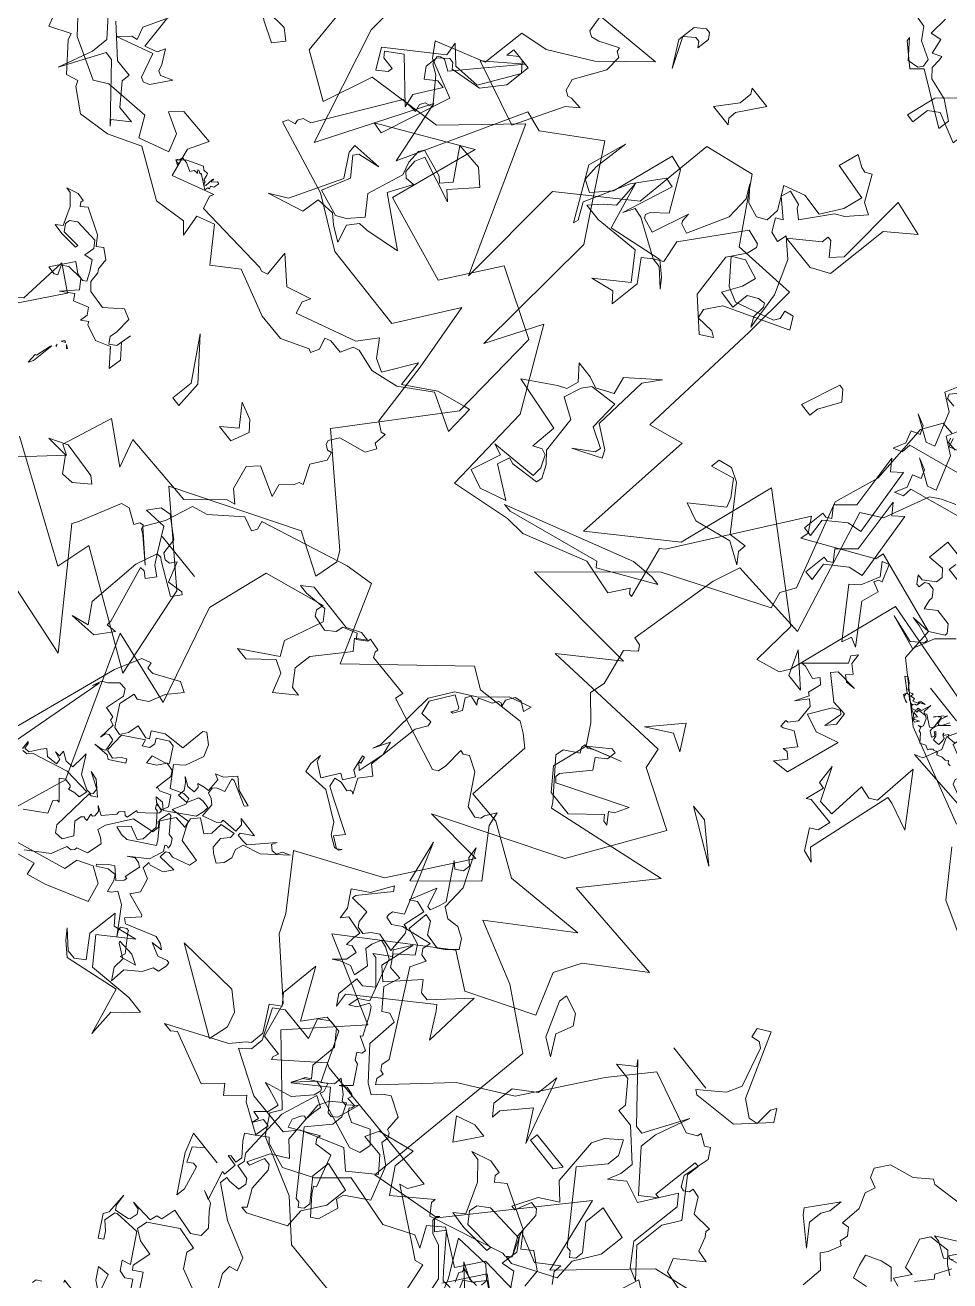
# Model space of a CAD drawing. Header units: metres. Extents: x -71 to 881, y -503 to 661.
# Drawn here: x 180.9 to 184.91, y -298.41 to -292.97 of the extents above; entities that cross this region are included whole.
import ezdxf

# ---------------------------------------------------------------- set-up
doc = ezdxf.new("R2010")
doc.units = ezdxf.units.M
doc.layers.add('ARBRE', color=100, linetype='Continuous', lineweight=13, true_color=0x00ff3f)

# ---------------------------------------------------------------- blocks, each defined once
blk = doc.blocks.new('WMF2', base_point=(0, 0.01))
at = {"color": 251, "lineweight": 0, "true_color": 0x636466}
for points in [[(81.23, -212.64), (86.45, -202.37), (92.4, -197.64), (98.49, -189.57), (98.99, -190.16), (98.92, -191.16), (99.46, -191.2), (99.98, -191.79), (99.88, -192.88), (107.36, -202.17), (106.64, -204.2), (107.63, -204.27), (108.14, -204.87), (108.06, -205.98), (111.91, -204.61), (112.96, -203.7), (114.06, -203.79), (114.16, -204.2), (114.12, -204.74), (112.93, -205.76), (117.77, -214.23), (115.81, -208.91), (110.13, -215.92), (115.04, -221.02), (115.66, -222.79), (116.35, -221.31), (116.39, -220.76), (116.99, -220.25), (118.51, -220.38), (121.42, -223.82), (123.45, -224.55), (124.06, -224.04), (124.6, -224.1), (124.28, -221.43), (124.37, -220.32), (124.97, -219.82), (134.84, -221.76), (134.73, -222.86), (140.59, -222.8), (140.98, -223.38), (140.96, -223.82), (142.59, -223.95), (142.62, -223.52), (143.7, -222.51), (144.2, -223.11), (145.93, -222.16), (146.02, -221.17), (147.09, -220.14), (149.19, -220.32), (149.69, -220.93), (149.6, -221.91), (157.24, -218.9), (158.3, -210.64), (152.62, -198.66), (162.76, -199.86), (152.65, -183.05), (154.26, -173.69)], [(210.8, -168.41), (212.43, -167.44), (213.62, -166.42), (215.13, -160.27), (217.5, -158.38), (210.72, -142.97), (221.5, -142.28), (222.26, -138.6), (222.84, -126.51), (221.75, -126.41), (221.24, -125.83), (222.46, -124.38), (220.76, -119.93), (220.93, -117.85), (217.92, -115.52), (216.01, -113.25), (211.75, -115.52), (215.09, -113.71), (215.69, -113.21), (216.23, -113.25), (216.29, -112.71), (215.78, -112.1), (217.44, -110.7), (217.53, -109.6), (213.13, -105.6), (212.64, -105.02), (197.13, -110.25), (202.88, -101.16), (188.84, -101.73), (195.03, -95.86), (196.4, -92.3), (193.55, -87.25), (201.48, -82.18), (206.17, -84.52), (217.5, -73.62), (205.76, -70.03), (212.07, -61.12), (204.08, -54.99), (204.77, -53.52), (202.84, -51.25), (195.1, -48.95), (190.12, -45.33), (178.29, -45.44)], [(174.7, -43.59), (173.01, -29.2), (166.39, -14.78), (160.89, -29.58), (158.19, -21.39), (152.68, -38.14), (149.95, -37.75), (143.85, -43.43), (139.57, -38.33), (135.29, -33.25), (133.39, -15.7), (130.63, -23.1), (123.64, -13.73), (121.99, -1.9), (114.39, -4.34), (111.72, -4.67), (103.98, -8.76), (99.27, -8.35), (97.95, -10.89), (97.46, -10.41), (97.02, -10.37), (99.54, -16.88), (99.06, -17.38), (95.41, -24.9), (90.83, -34.32), (89.42, -32.65), (89.51, -31.56), (81.64, -37.29), (81.55, -38.39), (70.38, -36.78), (69.61, -32.48), (62.22, -27.79), (49.27, -24.43)], [(40.14, -89.34), (24.4, -82.93), (24.01, -87.6), (8.81, -80.93), (12.69, -92.64), (23.58, -100.08), (8.83, -109.56), (3.27, -107.44), (3.01, -110.61), (3.9, -111.79), (16.57, -120.44), (8.22, -134.47), (9.81, -146.85), (18.98, -150.2), (22.71, -142.59), (34.39, -144.58), (32.65, -156.43), (43.16, -148.65), (41.63, -148.52), (39.67, -158.01), (44.92, -159.4), (46.44, -161.06), (40.43, -164.26), (40.42, -170.12), (36.91, -171.27), (31.95, -175.08), (27.13, -180.99), (44.83, -177.37)], [(54.12, -203.26), (57.28, -203.53), (58.15, -205.15), (55.25, -208.11), (56.89, -208.24), (57.74, -209.97), (58.25, -210.45), (58.2, -211), (60.88, -210.67), (62.28, -212.43), (63.37, -212.54), (63.42, -211.98), (64, -211.48), (64.56, -211.53), (65.45, -212.71), (65.14, -216.33), (66.13, -217.51), (66.73, -217.02), (68.24, -217.69), (68.28, -217.15), (69.45, -216.26), (77.76, -218.17), (81.23, -212.64), (81.23, -212.64)], [(122.03, -4.59), (121.2, -8.62), (122.72, -8.94), (116.58, -10.22), (116.74, -11.56), (117.68, -13), (118.53, -13.17), (119.53, -12.5), (119.62, -15.95), (127.05, -16.59), (123.52, -19.64), (122.5, -20.31), (122.25, -21.93), (124.05, -23.52), (121.84, -23.52), (120.32, -23.2), (118.31, -24.55), (119.17, -26.74), (115.88, -30.39), (117.14, -28.09), (116.53, -20.76), (113.49, -19.25), (112.89, -18.34), (116.25, -16.14), (114.07, -18.14), (114, -18.92), (116.7, -19.9), (117.23, -23.8), (120.73, -22.94), (121.42, -21.76), (121.9, -19.39), (119.14, -18.3), (118.02, -13.51), (116.67, -12.35), (115.65, -10.82), (115.72, -10.05), (119.34, -9.11), (120.19, -9.29), (120.53, -7.61), (116.29, -5.59), (119.5, -4.04), (122.03, -4.59), (122.03, -4.59)], [(100.3, -13.3), (97.37, -13.9), (96.16, -13.9), (102.61, -9.16), (103.21, -9.75), (114.9, -5.14), (116, -5.14), (100.3, -13.3), (100.3, -13.3)], [(162.25, -221.47), (162.55, -220.76), (164.41, -221.19), (167.6, -217.66), (169.53, -216.89), (170.28, -213.15), (171.44, -210.43), (167.5, -207.63), (170.63, -209.8), (171.33, -210.11), (171.53, -210.62), (172.06, -210.42), (172.36, -209.7), (174.37, -210.56), (175.39, -210.16), (176.98, -204.42), (177.29, -203.7), (165.65, -192.21), (176.34, -193.26)], [(218.11, -173.58), (219.76, -173.52), (220.92, -170.8), (219.49, -162.84), (220.49, -156.77), (215.08, -146.26), (215.94, -144.26), (215.12, -142.21), (227.2, -134.24), (237.13, -121.84), (221.43, -123.58), (227.53, -117.47), (210.08, -120.09), (209.21, -117.47), (201.41, -114.58), (204.04, -108.47), (206.64, -102.36), (221.47, -92.77), (213.62, -93.64), (218.84, -83.17), (228.67, -76.4), (223.08, -70.7), (221.59, -68.47), (214.46, -63.39), (212.7, -59.01), (209.83, -58.98), (210.04, -58.28), (209.88, -57.88), (205.22, -63.07), (204.55, -62.86), (196.2, -62.98), (185.71, -63.11), (186.56, -61.11), (187.58, -60.7), (178.92, -56.25), (177.9, -56.66), (174.32, -45.95)], [(178.67, -34.61), (175.87, -21.54), (169.72, -18.91), (168.26, -25.61), (158.55, -28.14), (151.66, -37.02), (141.23, -19.49), (142.97, -34.33), (135.13, -42.17), (135.3, -53.01), (129.01, -55.27), (122.91, -48.29), (114.53, -49.68), (113.77, -42.55), (112.45, -25.61), (108.09, -27.35), (107.21, -10.78), (98.49, -19.49), (96.74, -32.59), (81.64, -23.67), (81.04, -17.76), (78.09, -18.94), (77.45, -20.28), (75.41, -35.48), (59.11, -34.32)], [(38.33, -87.51), (34.61, -92.45), (35.99, -92.94), (34.69, -99.75), (29.28, -96.73), (30.97, -100.19), (21.09, -100.49), (17.67, -104.7), (16.66, -105.12), (18.28, -106.23), (19.48, -109.18), (18.41, -110.67), (14.49, -109.41), (15.1, -110.95), (13.93, -112.47), (13.73, -113.15), (13.23, -113.37), (14.72, -115.61), (13.76, -117.64), (14.16, -118.66), (14.68, -118.45), (15.39, -118.76), (15.6, -119.27), (14.94, -120.61), (11.56, -121.96), (10.97, -123.39), (11.67, -123.68), (11.74, -125.32), (12.27, -125.11), (13.58, -125.77), (15.6, -134.05), (18.21, -142.77), (22.11, -134.68), (33.61, -134.71), (40.51, -137.9), (50.45, -139.73), (50.16, -140.44), (49.24, -140.81), (49.44, -141.32), (49.15, -142.04), (48.13, -142.44), (43.19, -153.31), (41.06, -153.59), (41.43, -154.51), (41.13, -155.22), (40.11, -155.63), (43.05, -158.46), (44.35, -159.02), (44.76, -160.04), (44.45, -160.3), (43.92, -160.51), (42.49, -159.91), (37.1, -168.03), (40.97, -163.9), (32.15, -161.95), (29.82, -168.64), (28.52, -170), (30.14, -169.93), (30.65, -169.72), (31.37, -170.03), (31.94, -171.46), (30.17, -175.61), (30.45, -177.74), (31.15, -178.04), (31.35, -178.56), (33.6, -177.07), (34.61, -176.66), (35.32, -176.96), (38.04, -186.65)], [(50.64, -205.39), (58.51, -202.62), (66.66, -192.17), (70.16, -201.76), (80.62, -185.19), (89.7, -182.43), (90.01, -206.45), (97.85, -210.62), (106.23, -212.96), (97.57, -221.28), (108.11, -219.06), (114.95, -222), (119.42, -221.88), (119.84, -230.55), (121.43, -231.58), (122.86, -232.19), (129.04, -230.77), (131.8, -232.03), (142.53, -219.05), (147.98, -228.38), (151.61, -227.39), (162.65, -222.48), (162.25, -221.47), (162.25, -221.47)], [(95.41, -24.9), (93.1, -25.5), (93.1, -24.4), (91.88, -23.19), (94.81, -24.4), (99.43, -22.59), (101.87, -23.19), (98.33, -26.72), (98.94, -27.82), (100.65, -29.64), (103.57, -28.43), (103.57, -29.64), (101.87, -30.26), (100.05, -29.64), (95.41, -24.9), (95.41, -24.9)], [(57.77, -28.84), (58.63, -30.3), (56.93, -35.37), (57.37, -30.33), (54.22, -29.5), (53.25, -31.47), (53.04, -32.3), (51.55, -33.16), (53.17, -30.11), (53.78, -27.79), (53.47, -27.25), (51.12, -26.63), (45.81, -30.31), (45.66, -26.44), (59.37, -25.77), (58.42, -26.33), (57.77, -28.84), (57.77, -28.84)], [(169.87, -28.84), (169.25, -28.23), (167.56, -28.23), (167.56, -27.6), (168.66, -26.5), (170.48, -28.84), (164.64, -34.67), (165.12, -36.39), (162.8, -34.67), (159.28, -35.28), (156.97, -40.52), (158.19, -41.62), (158.8, -41.62), (159.88, -40.52), (159.88, -41.62), (156.97, -41.62), (156.97, -38.21), (158.8, -35.28), (162.8, -34.07), (163.41, -34.67), (164.03, -34.67), (165.12, -33.45), (165.12, -31.75), (164.03, -30.53), (162.8, -31.75), (161.71, -31.75), (163.41, -28.23), (162.8, -26.5), (168.04, -30.53), (169.87, -28.84), (169.87, -28.84)], [(55.5, -28.39), (55.87, -28.34), (56.16, -28.62), (56.42, -28.33), (56.99, -28.28), (57.65, -27.88), (57.72, -28.12), (58.03, -28.17), (58.25, -27.98), (58.41, -28.05), (58.73, -27.66), (58.86, -27.41), (59.43, -27.6), (60.1, -27.17), (61.07, -28.04), (61.37, -28.09), (61.58, -28.52), (61.97, -28.4), (61.62, -28.65), (61.49, -28.9), (62.03, -29.74), (62.37, -29.92), (63.43, -29.61), (63.34, -29.34), (63.61, -29.26), (63.52, -29), (62.86, -28.99), (63.01, -28.72), (62.94, -28.47), (62.26, -28.88), (62.57, -28.28), (62.89, -28.34), (63.48, -28.85), (64.34, -29.1), (64.6, -29.45), (65.11, -29.53), (65.65, -29.92), (65.93, -29.83), (66.02, -29.66), (65.89, -29.26), (65.11, -29.09), (65.26, -29.04), (66.15, -29.41), (66.02, -29.89), (67.84, -30.97), (67.51, -31.22), (66.81, -30.85), (66.26, -30.24), (65.89, -30.14), (65.56, -30.31), (65.43, -30.34), (65.4, -29.99), (64.88, -30.15), (64.76, -29.76), (64.15, -30.11), (64.22, -30.34), (64, -30.58), (63.48, -30.72), (64.02, -30.36), (64.06, -29.83), (64.32, -29.76), (64.47, -29.5), (64.37, -29.25), (64.12, -29.12), (63.68, -29.31), (63.59, -29.47), (63.68, -29.74), (63.15, -29.91), (62.91, -31.2), (62.89, -30.2), (62.83, -30.07), (62.59, -29.93), (62.37, -30.14), (60.91, -29.37), (60.7, -29.58), (60.56, -29.85), (60.92, -31.25), (60.95, -31.35), (61.49, -30.77), (61.62, -30.52), (60.95, -31.58), (60.73, -31.77), (60.58, -32.05), (60.79, -31.06), (60.63, -30.55), (60.45, -30.45), (60.1, -30.71), (59.75, -31.73)], [(59.42, -31.56), (60.41, -30.31), (60.57, -29.63), (60.56, -29.41), (60.48, -29.15), (59.78, -28.78), (59.61, -29.12), (59.81, -29.35), (60.09, -29.48), (59.99, -29.66), (59.52, -29.31), (59.36, -28.78), (58.88, -28.85), (58.48, -28.96), (58.53, -29.53), (58.63, -29.93), (59.11, -30.07), (59.2, -30.34), (58.98, -30.11), (58.66, -30.69), (58.5, -30.4), (57.42, -30.59)], [(85.82, -32.33), (85.2, -32.33), (84.59, -32.83), (85.82, -34.04), (83.99, -36.36), (85.82, -43.43), (84.59, -42.2), (83.5, -43.43), (81.06, -34.64), (82.88, -34.04), (85.2, -31.73), (84.59, -29.42), (85.82, -29.42), (85.82, -32.33), (85.82, -32.33)], [(127.86, -39.54), (126.03, -38.33), (124.94, -37.24), (127.24, -38.94), (128.46, -38.94), (129.55, -37.85), (127.24, -35.41), (127.24, -31.39), (128.46, -32.48), (131.38, -31.39), (127.86, -34.91), (130.76, -37.85), (136.62, -36.62), (138.93, -36.62), (137.71, -38.33), (136.62, -39.54), (137.23, -43.08), (134.79, -37.24), (127.86, -39.54), (127.86, -39.54)], [(90.23, -35.66), (89.63, -35.66), (89.02, -36.14), (90.23, -37.37), (88.4, -39.67), (90.23, -46.74), (89.02, -45.52), (87.92, -46.74), (85.48, -37.97), (87.31, -37.37), (89.63, -35.05), (89.02, -32.72), (90.23, -32.72), (90.23, -35.66), (90.23, -35.66)], [(70.82, -34.21), (69.59, -35.56), (69.59, -35.99), (71.7, -36.34), (72.94, -36.34), (70.38, -36.78), (68.72, -38.1), (68.72, -38.45), (69.59, -39.32), (71.7, -39.32), (72.94, -38.1), (73.38, -39.32), (73.38, -39.76), (74.16, -40.55), (75.04, -40.55), (75.48, -40.2), (75.48, -39.32), (75.92, -39.32), (76.72, -40.2), (75.92, -40.2), (74.6, -41.44), (74.6, -42.32), (75.48, -43.11), (77.6, -42.67), (77.6, -45.66), (73.81, -45.66)], [(67.48, -38.89), (69.16, -36.78), (69.94, -33.86), (74.6, -34.65), (70.82, -34.21), (70.82, -34.21)], [(120.42, -66.45), (119.65, -67.04), (117.45, -64.06), (115.93, -63.49), (117.61, -61.04), (118.69, -60.22), (120.94, -56.22), (122.15, -57.02), (122.44, -57.42), (124.35, -57.69), (124.6, -56.41), (122.13, -54.73), (122.91, -54.15), (121.8, -52.67), (120.44, -52.47), (120.32, -53.77), (117.85, -52.09), (115.45, -48.04), (114.13, -43.19), (114.93, -44.29), (115.11, -45.98), (115.4, -46.38), (116.35, -46.16), (117.52, -45.28), (117.5, -42.97), (119.86, -43.05), (118.8, -45.54), (118.53, -47.44), (121.17, -47.9), (122.64, -46.8), (121.69, -48.6), (121.49, -49.97), (121.78, -50.35), (123.77, -50.57), (128.28, -42.59), (127.38, -39.75), (128.46, -38.94), (133.52, -40.99), (134.82, -41.11), (135.39, -39.6), (134.06, -46.44), (135.36, -46.55), (137.61, -42.55), (139.52, -36.52), (138.12, -34.62), (138.22, -33.95), (142.72, -39.97), (141.89, -45.21), (141.95, -40.55), (141.61, -38.48), (139.96, -37.89), (138.27, -40.36), (137.04, -48.82), (135.07, -48.6), (131.68, -44.07), (133.27, -42.27), (133.42, -41.67), (133.14, -41.28), (131.16, -40.93), (130.09, -45.87), (129.9, -44.79), (129.67, -44.48), (128.38, -44.23), (126.63, -49.66), (127.08, -52.73), (128.25, -54.29), (126.47, -52.71), (124.5, -52.36), (123.39, -53.17), (123.49, -54.92), (125.42, -57.49), (122.86, -58.8), (119.88, -58.72), (118.5, -61.58), (118.12, -64.16), (123.08, -64.47), (122.69, -67.2), (121.11, -66.56), (120.42, -66.45), (120.42, -66.45)], [(122.64, -46.8), (119.8, -44.2), (117.78, -43.62), (113.05, -45.94), (112.69, -46.71), (113.05, -47.75), (111.9, -48.16), (110.76, -46.76), (118.41, -42.1), (119.56, -39.88), (119.15, -38.74), (116.82, -39.05), (116.04, -38.68), (117.45, -37.54), (121.56, -40.46), (122.95, -46.17), (122.64, -46.8), (122.64, -46.8)], [(99.65, -46.23), (100.87, -43.31), (100.87, -42.08), (102.57, -42.08), (101.47, -47.33), (100.87, -47.33), (99.65, -46.23), (99.65, -46.23)], [(78.94, -48.87), (85.72, -46.19), (85.64, -44.92), (86.71, -44.35), (86.21, -45.98), (87.01, -47.47), (85.95, -48.04), (86.55, -49.02), (88.1, -49.47), (84.71, -48.03), (83.64, -48.6), (85.9, -52.66), (88.14, -53.77), (87.55, -55.72)], [(87.61, -54.06), (87.34, -53.53), (86.07, -53.59)], [(87.37, -54.28), (86.87, -53.24), (85.82, -53.82)], [(83.35, -52.19), (90.12, -49.5), (90.07, -48.23), (91.12, -47.66), (90.64, -49.3), (91.42, -50.77), (90.37, -51.37), (90.96, -52.33), (92.52, -52.8), (89.13, -51.34), (88.07, -51.91), (90.31, -55.97), (92.58, -57.08), (91.99, -59.05)], [(90.39, -59.91), (92.05, -57.37), (91.75, -56.85), (90.49, -56.9)], [(220.57, -50.22), (221.79, -50.2), (214.78, -54.92), (213.59, -56.76), (213.1, -57.26), (213.13, -59.1), (215.47, -61.97), (214.27, -63.08), (215.5, -64.29), (215.56, -69.52), (211.34, -63.72), (209.67, -66.67), (207.37, -66.7), (203.77, -60.91), (202.56, -62.13), (202.58, -63.23), (200.85, -62.15), (200.24, -61.55), (199.64, -61.56), (198.56, -62.79), (199.01, -59.87), (199.61, -59.26), (200.21, -59.24), (202.55, -61.52), (206.05, -57.94), (205.47, -59.78), (204.85, -60.28), (206.1, -61.48), (206.14, -65.01), (207.85, -66.7), (209.07, -66.69), (210.27, -65.56), (209.03, -63.15), (213.66, -63.1), (214.86, -61.99), (212.51, -58.47), (212.49, -56.77), (213.57, -55.55), (207.7, -53.3), (201.85, -53.37), (200.78, -55.09), (195.57, -58.07), (193.11, -56.39), (190.24, -59.36), (192.08, -61.04), (195, -61.01), (194.41, -62.83), (189.81, -64.59), (189.77, -61.68), (187.3, -58.79), (183.33, -62.96), (183.33, -62.37), (182.1, -61.15), (172.77, -65.4), (172.29, -65.4), (171.68, -66.02), (173.43, -68.94), (169.39, -67.77), (166.98, -70.11), (166.96, -69.01), (165.85, -67.81)], [(160.08, -73.71), (159.5, -76.65), (157.18, -75.46)], [(166.9, -63.65), (173.36, -63.08), (175.14, -59.53), (179.8, -61.8), (181.48, -60.07), (179.75, -57.65), (181.46, -58.23), (184.95, -55.88), (192.02, -56.41), (194.9, -52.85), (198.42, -50.48), (201.82, -51.06), (202.43, -51.55), (203.66, -50.42), (207.69, -52.09), (208.3, -52.68), (210.1, -50.35), (211.21, -51.44), (213, -49.09), (219.97, -50.84), (220.57, -50.22), (220.57, -50.22)], [(113.17, -63.62), (113.17, -55.18), (115.36, -53.65), (120.07, -53.65), (116.91, -56.82), (116.91, -57.81), (116.37, -57.81), (114.82, -56.28), (113.72, -57.81), (114.82, -67.35), (110.12, -66.81), (113.17, -63.62), (113.17, -63.62)], [(174.29, -53.87), (175.3, -57.08), (178.61, -59.71), (180.18, -60.09), (181.49, -61.11), (181.56, -61.74), (181.3, -62.07), (181.53, -61.43), (180.22, -60.39), (179.42, -61.68), (175.68, -58.22), (174.72, -57.4), (173.53, -57.53)], [(173.65, -58.47), (174.34, -59.58), (174.13, -59.93), (174.18, -60.23), (174.45, -60.45), (172.34, -60.13), (171.33, -61.75), (169.98, -60.98)], [(147.98, -61.05), (146.87, -62.15), (146.26, -62.15), (145.66, -61.53), (145.66, -59.83), (146.26, -60.44), (146.87, -60.44), (147.98, -59.23), (145.66, -55.68), (147.98, -58.61), (147.98, -61.05), (147.98, -61.05)], [(136.37, -58.45), (136.37, -57.37), (135.76, -56.76), (138.68, -56.76), (136.98, -59.69), (136.98, -61.39), (137.47, -62), (134.54, -62), (136.37, -58.45), (136.37, -58.45)], [(171.68, -66.02), (173.31, -68.24), (173.88, -71.59), (174.47, -72.18), (175.5, -72.18), (176.09, -69.97), (176.66, -69.97), (175.5, -73.22), (173.31, -74.97), (175.5, -76.59), (176.66, -82.74), (176.09, -84.36), (174.47, -86.09), (173.31, -84.36), (173.31, -82.74), (175.5, -79.36), (168.32, -72.18), (167.74, -72.18), (167.15, -71.59), (166.58, -72.18), (166.58, -73.22), (169.36, -76), (169.36, -78.78), (164.96, -78.33), (164.96, -74.97), (166.58, -71.59), (166.11, -68.82), (171.09, -65.45), (172.15, -65.45), (171.68, -66.02), (171.68, -66.02)], [(187.57, -69.19), (189.89, -71.62), (187.57, -72.72), (185.74, -72.72), (187.57, -69.19), (187.57, -69.19)], [(211.1, -72.56), (210.01, -72.56), (208.8, -73.77), (211.73, -76.09), (212.35, -76.09), (210.51, -77.8), (211.1, -78.4), (210.01, -80.71), (210.51, -76.09), (208.8, -74.88), (205.88, -79.01), (204.66, -77.8), (203.56, -77.8), (200.04, -82.55), (199.42, -74.88), (201.73, -77.8), (202.34, -78.4), (210.51, -70.25), (210.01, -68.43), (211.1, -69.64), (211.1, -72.56), (211.1, -72.56)], [(122.21, -79.14), (120.38, -81.45), (117.46, -79.74), (116.86, -80.36), (116.37, -79.14), (116.37, -77.44), (120.38, -78.53), (121.59, -77.44), (121.59, -75.13), (122.69, -75.13), (122.21, -79.14), (122.21, -79.14)], [(184.65, -79.77), (186.95, -76.25), (186.95, -75.04), (188.18, -76.25), (188.18, -79.17), (185.74, -81.48), (185.74, -84.42), (181.72, -76.25), (184.65, -79.77), (184.65, -79.77)], [(110.5, -210.3), (109.11, -209.66), (107.56, -210.01), (106.1, -209.43), (105.21, -208.37), (106.3, -206.96), (107.08, -206.3), (109.11, -206.4), (110.23, -207.75), (111.21, -207.86), (111.17, -205.1), (108.98, -204.68), (108.09, -203.61), (109.95, -201.54), (108.82, -200.21), (107.05, -200.28), (107.47, -198.09), (105.17, -195.92), (104.39, -196.59), (103.18, -196.28), (102.97, -192.24), (99.24, -188.97), (97.85, -188.34), (97.03, -189.52), (96.18, -190.24), (93.53, -189.23), (93.18, -187.24), (92.71, -187.16), (92.29, -186.66), (92.32, -185.67), (89.73, -184.22), (87.53, -180.05), (90.18, -177.78), (90.31, -176.8), (89.34, -176.22), (89.8, -173.49), (90.58, -172.83), (92.72, -174.77), (93.38, -175.55), (93.1, -175.8), (95.08, -179.67), (97.34, -179.08), (97.82, -179.64), (97.78, -180.15), (101.14, -177.68), (101.63, -178.7), (101.22, -179.9), (100.95, -180.15), (100.54, -180.1), (100.64, -181.36), (100.55, -182.4), (102.01, -182.98), (102.92, -178.07), (101.94, -171.52), (101.24, -170.69), (101.31, -169.75), (99.34, -169.6), (98.87, -169.05), (98.94, -168.01), (100.49, -167.68), (101, -167.72), (101.03, -166.73), (96.75, -164.41), (91.89, -162.99), (91.03, -161.43), (92.05, -161.03), (91.94, -159.79), (89, -155.76)], [(92.49, -155.57), (95.44, -156.33), (96.81, -157.94), (96.68, -158.92), (99.66, -159.16), (102.89, -156.4), (103, -154.96), (101.56, -154.29), (99.54, -154.17), (99.73, -151.7), (99.31, -151.21), (98.26, -152.1), (96.65, -150.2)], [(141.69, -114.16), (145.74, -113.14), (146.33, -113.43), (148.12, -111.55), (151.13, -110.32), (152.08, -108.49), (151.44, -107.36), (150.04, -107.03), (150.34, -105.65), (149.29, -103.85), (149.18, -101.08), (148.29, -101.35), (147.47, -100.54), (147.61, -99.46), (147.03, -99.16), (147.51, -97.44), (147.99, -96.52), (146.26, -95.22), (146.17, -92.39)], [(131.7, -83.77), (130.11, -83.69), (128.85, -82.3), (126.54, -81.5), (126.24, -80.52), (126.57, -79.87), (128, -79.47), (130.14, -81.38), (129.97, -80.9), (127.04, -78.97), (125.91, -80.36), (118.92, -77.16), (118.88, -78.69), (121.4, -80.01), (124.34, -80.36), (125.43, -81.26), (125.58, -82.58), (125.74, -83.07), (126.83, -82.4), (127.49, -84.3), (128.86, -83.86), (129.13, -86.37)], [(141.07, -98.46), (142.94, -97.86), (143.7, -99.41), (144.2, -100.81), (142.43, -101.88), (141.01, -102.38), (139.61, -101.25)], [(138.63, -101.56), (139.77, -101.73), (138.66, -103.88), (139.89, -103.76), (141.57, -107.36), (140.9, -108.66), (138.27, -109.27), (136.88, -108.14), (135.58, -107.47)], [(133.89, -110.13), (137.3, -108.77), (137.63, -108.93), (136.36, -111.4)], [(105.92, -140.47), (105.88, -141), (105.33, -141.47)], [(103.41, -143.5), (103.65, -143.77), (100.39, -143.77)], [(99.47, -145.98), (101.18, -146.84), (102.3, -148.17), (100.78, -148.52), (99.7, -146.26)], [(96.81, -148.71), (98.38, -150.55), (99.16, -149.88), (100.2, -149.96), (101.09, -151.02), (100.03, -151.47), (102.77, -154.68), (106.07, -154.17), (106.29, -153.98), (106.42, -152.45), (105.24, -151.63), (104.58, -150.84), (105.14, -150.36), (107.17, -152.77), (106.84, -153.51), (107.36, -156.24), (106.96, -154.77), (106.52, -154.26), (104.73, -154.84), (104.51, -155.03), (104.42, -156.07), (104.84, -156.57), (105.88, -156.64), (102.86, -156.92), (102.73, -157.89), (102.04, -158.1), (101.88, -160.07), (98.36, -159.78), (97.31, -160.68), (97.47, -161.98), (99.06, -163.31), (99.78, -164.14), (101.47, -164.52), (100.3, -164.17), (101.94, -167.79), (101.51, -167.75), (101.59, -169.52), (103.08, -169.59), (102.8, -169.82), (101.82, -169.79), (101.75, -170.73), (103.34, -172.15), (104, -172.92), (102.95, -173.82), (102.84, -175.84), (103.82, -175.87), (104.45, -174.47), (104.32, -175.45), (105.36, -175.53), (104.26, -176.94), (104.08, -178.42), (106.33, -178.82), (107.3, -178.94), (103.92, -180.38), (102.29, -182.75), (102.16, -183.73), (102.39, -184), (103.43, -184.08), (105.34, -181.48), (104.76, -182.94), (102.36, -184.98), (101.88, -183.96), (101.97, -183.49), (94.36, -182.12), (93.06, -182.73), (92.94, -184.28), (94.55, -185.59), (96.67, -184.27), (97.88, -184.67), (98.3, -185.17), (98.08, -185.36), (98.04, -185.87), (99.3, -185.77), (99.21, -186.22), (99.44, -186.5), (100.48, -186.59), (101.25, -185.92), (100.16, -187.33), (101.95, -189.45), (102.48, -189.49), (103.14, -190.28), (102.64, -190.71), (102.6, -191.22), (104.51, -191.89), (104.23, -192.12), (105.81, -194.43), (106.51, -195.26), (106.98, -195.35), (107.6, -193.84), (108.41, -193.19), (108.29, -194.62), (107.17, -195.57), (109.76, -200.75), (111.21, -201.34), (112.19, -201.47), (112.55, -200.2), (112.63, -199.28), (110.76, -198.09), (110.9, -196.12), (112.13, -196.43), (113.42, -195.8), (114.19, -195.14), (113.09, -196.56), (112.98, -198.01), (113.96, -198.14), (114.51, -197.67), (114.61, -198.91), (114.58, -199.9), (117.07, -200.09), (117.61, -199.16), (118.02, -200.63), (119.62, -202.52), (117.74, -204.14), (116.53, -207), (116.04, -206.45), (118.58, -202.45), (118.63, -201.93), (116.12, -202.24), (115.77, -200.72), (115.3, -200.17), (114.31, -200.14), (113.77, -201.07), (112.93, -201.79), (110.47, -201.58), (110.98, -204.31), (111.44, -204.87), (111.97, -204.91), (111.68, -207.85), (113.17, -208.02), (114, -207.32), (112.98, -210.96), (111.87, -208.65), (111.36, -208.61), (111.05, -209.82), (110.92, -210.8), (114.34, -214.81), (113.44, -214.21), (112.61, -214.93), (112.58, -215.91), (113.47, -216.49), (113.87, -217.98), (110.96, -213.56), (110.5, -210.3), (110.5, -210.3)], [(18.5, -90.74), (17.84, -93.61), (20.02, -96.45), (22.98, -96.02), (22.05, -97.63), (20.72, -98), (17.93, -96.37), (17.41, -94.37), (16.65, -93.94), (15.97, -94.11), (15.49, -94.96), (14.21, -92.52), (12.21, -93.06), (11.86, -92.86), (12.6, -91.6), (16.89, -93.51), (17.23, -93.72), (17.84, -93.61), (16.91, -92.52), (15.64, -91.79), (16.37, -90.52), (17.22, -91.02), (17.83, -90.91), (14.87, -83.79), (14.78, -83.17), (13.49, -83.45), (14.87, -81.07), (17.86, -80.56), (18.47, -80.47), (16.28, -81.33), (18.28, -83.52), (18.5, -90.74), (18.5, -90.74)], [(193.06, -90.68), (193.06, -91.77), (190.63, -91.29), (189.54, -90.08), (190.15, -87.76), (188.32, -85.45), (190.63, -86.53), (193.06, -90.68), (193.06, -90.68)], [(30.71, -93.26), (29.79, -92.67), (31.51, -90.88), (33.12, -90.61), (34.74, -92.37), (37.69, -92.07), (35.5, -93.43), (30.71, -93.26), (30.71, -93.26)], [(58.61, -95.97), (60.32, -95.97), (63.86, -99.98), (59.71, -97.06), (57.39, -99.38), (58.61, -101.21), (59.21, -101.81), (59.21, -103.52), (57.39, -100.59), (55.69, -98.89), (55.08, -98.89), (53.39, -100.59), (53.87, -107.05), (50.45, -105.22), (56.79, -93.05), (56.79, -94.14), (58.61, -95.97), (58.61, -95.97)], [(137.8, -103.54), (136.47, -105.66), (136.93, -106.1), (136.12, -108.22)], [(136.93, -109.09), (137.8, -108.22), (139.92, -109.09), (140.71, -109.09), (134.81, -113.75)], [(12.72, -95.5), (19.16, -95.5), (12.72, -95.5), (12.72, -95.5)], [(46.51, -96.62), (46.65, -96.16), (46.74, -95.97), (46.95, -97.29), (46.8, -97.34), (46.58, -99.41), (46.49, -99.57), (46.51, -96.62), (46.51, -96.62)], [(151.83, -99.7), (151.83, -97.88), (149.53, -95.56), (153.05, -97.88), (153.66, -98.49), (151.35, -102.62), (151.35, -100.8), (151.83, -99.7), (151.83, -99.7)], [(173.74, -97.12), (171.08, -99.94), (170.47, -101.94), (172.73, -106.71), (173.49, -107.11), (174.53, -106.76), (174.92, -107.91), (173.5, -109.02), (168.96, -101.3), (166.77, -100.11), (165.62, -100.49), (165.9, -102.84), (165.52, -103.6), (164.39, -102.19), (167.39, -98.11), (173.12, -96.81), (173.74, -97.12), (173.74, -97.12)], [(173.09, -98.24), (179.55, -98.24), (173.09, -98.24), (173.09, -98.24)], [(45.08, -100.81), (45.46, -101.12), (45.03, -100.9), (45.08, -100.81), (45.08, -100.81)], [(46.06, -100), (46.17, -99.95), (46.26, -100.23), (46.22, -100.08), (46.06, -100), (46.06, -100)], [(45.94, -101.27), (45.76, -101.16), (46.23, -100.87), (46.06, -101.21), (45.94, -101.27), (45.94, -101.27)], [(41.84, -105.25), (43.62, -104.29), (45.73, -104.74), (46.01, -105.12), (46.77, -104.41), (46.73, -105.44), (47.43, -106.2), (49.22, -105.25), (49.85, -105.94), (51.28, -104.6), (49.82, -106.67), (50.87, -107.74), (52.95, -107.44), (53.69, -106.82), (53.01, -105.71), (53.39, -105.43), (54.48, -105.47), (52.9, -108.54), (51.53, -107.75), (50.51, -107.72), (50.13, -108.07), (50.82, -109.11), (51.79, -110.25), (52.85, -109.93), (52.79, -111.31), (53.49, -112.07), (56.63, -111.82), (57.39, -111.12), (57.42, -110.48), (56.72, -109.72), (54.29, -109.98), (54.31, -109.62), (56.73, -109.36), (58.12, -109.4), (57.43, -110.12), (58.73, -112.28), (60.09, -113.37), (60.82, -113.4), (59.39, -114.07), (58.29, -114.03), (58.31, -113.66), (57.96, -113.28), (57.27, -113.98), (53.82, -112.76), (52.77, -111.68), (52.09, -112.38), (50.71, -111.59), (50.41, -110.19), (50.06, -109.81), (49.75, -108.42), (48.76, -107.65), (46.27, -107.55), (44.45, -109.59), (43.06, -109.17), (42.78, -107.03), (42.83, -106.03), (42.2, -105.27), (41.44, -105.97), (41.35, -108.07), (41.41, -106.7), (39.72, -105.17), (39.79, -103.4), (41.84, -105.25), (41.84, -105.25)], [(41.84, -105.25), (41.63, -105.03), (41.84, -105.25), (41.84, -105.25)], [(216.62, -108.51), (216.01, -113.25), (213.7, -115.58), (213.1, -115.58), (213.1, -114.35), (214.19, -113.25), (213.1, -112.03), (215.41, -108.51), (215.41, -107.9), (214.8, -107.41), (206.64, -112.66), (207.25, -110.82), (207.86, -110.33), (206.64, -109.11), (207.25, -109.11), (207.86, -109.72), (210.77, -106.2), (214.19, -106.2), (216.62, -108.51), (216.62, -108.51)], [(31.94, -110.31), (36.07, -115.05), (31.32, -110.9), (30.71, -107.38), (31.94, -107.38), (31.94, -110.31), (31.94, -110.31)], [(23.77, -111.52), (26.08, -113.84), (23.77, -113.24), (22.56, -112.13), (23.16, -109.69), (25.47, -109.69), (23.77, -111.52), (23.77, -111.52)], [(194.63, -115.87), (201.7, -119.08), (199.51, -119.1), (194.63, -115.87), (194.63, -115.87)], [(70.12, -138.82), (68.65, -132.15), (67.1, -132.91), (66.75, -133.95), (65.48, -132.37), (65.1, -131.6), (64.53, -131.41), (63.1, -132.21), (64.5, -129.59), (65.26, -129.22), (65.84, -129.4), (67.29, -132.34), (71.77, -130.12), (70.62, -131.65), (69.87, -131.93), (70.65, -133.46), (69.51, -136.82)], [(79.66, -130.35), (74.87, -126.28), (69.33, -124.41), (67.74, -125.68), (61.86, -126.76), (60.09, -124.38), (56.38, -126.21), (57.56, -128.41), (60.34, -129.35), (59.17, -130.88), (54.25, -131.01), (55.18, -128.25), (53.81, -124.69), (48.67, -127.32), (48.87, -126.75), (48.11, -125.21), (37.91, -126.12), (37.44, -125.97), (36.67, -126.35), (37.35, -129.67), (33.92, -127.23), (30.88, -128.65), (31.23, -127.59), (30.59, -126.09), (23.17, -129.77), (21.67, -132.34), (19.86, -130.44), (18.12, -129.86), (16.15, -134.19), (15.36, -130.85), (11.87, -133.9), (8.32, -135.28), (7.59, -135.54), (7.07, -131.77), (12.02, -133.45), (15.55, -130.27), (19.06, -129.03), (22.02, -129.38), (22.79, -129), (23.33, -127.38), (25.15, -127.33), (25.92, -126.95), (25.23, -125.56), (25.63, -124.43), (26.08, -124.57), (29.34, -122.59), (32.94, -122.53), (39.22, -124.13), (42.07, -121.37), (45.72, -125.04), (47.88, -123.97), (47.05, -121.13), (48.46, -122.25), (52.55, -121.18), (59.04, -124.03), (62.95, -121.62), (67.02, -120.56), (70.08, -122.22), (70.5, -122.88), (71.99, -122.24), (75.25, -125.13), (75.62, -125.9), (78.11, -124.29), (78.79, -125.68)], [(208.1, -122), (210.46, -122.83), (213.34, -120.5), (210.43, -124.86), (208.1, -122), (208.1, -122)], [(73.33, -131.26), (69.33, -128.34), (67, -128.34), (67, -127.23), (64.57, -124.92), (62.26, -124.92), (64.09, -123.1), (63.48, -122.5), (69.93, -127.84), (71.03, -127.84), (73.33, -122), (72.24, -126.63), (72.24, -128.95), (76.88, -133.08)], [(54.16, -127.33), (52.25, -128.51), (51.85, -128.21), (51.22, -128.34), (51.11, -128.15), (50.9, -127.48), (50.6, -127.43), (50.52, -127.17), (50.44, -127.11), (50.17, -127.21), (50.23, -128.35), (50.16, -128.51), (50.16, -128.08), (50.07, -128.03), (49.62, -128.66), (49.33, -128.62), (49.38, -127.89), (49.74, -127.62), (49.57, -127.32), (49.82, -127.23), (49.84, -126.81), (51.76, -127.71), (51.74, -127.58), (52.22, -127.74), (52.33, -127.68), (51.98, -127.29), (52.17, -127.38), (52.57, -127.26), (52.83, -126.75), (53.96, -127.11), (54.74, -127.1), (54.8, -126.57), (54.93, -126.53), (54.96, -126.46), (54.93, -126.32), (54.74, -126.22), (54.51, -126.31), (54.41, -126.05), (55.06, -126.28), (54.16, -127.33), (54.16, -127.33)], [(190.5, -128.76), (189.64, -129.45), (189.46, -131.17), (193.19, -131.13), (193.65, -130.73), (193.32, -133.22), (194.17, -133.3), (194.78, -135.8), (192.24, -131.89), (190.15, -132.02), (190.49, -137.07), (188.78, -136.9), (187.93, -137.58), (188.18, -143.5), (182.86, -137.92), (186.5, -138.74), (187.36, -138.82), (188.57, -127.35), (187.03, -126.24), (188.66, -126.48), (190.5, -128.76), (190.5, -128.76)], [(167.53, -134.78), (172.77, -136.49), (177.52, -141.23)], [(198.96, -132.02), (199.76, -132.54), (200.36, -132.4), (199.38, -133.95), (201.26, -134.85), (202.39, -133.98), (202.72, -133.9), (202.93, -134.84), (202.59, -134.91), (201.88, -136.06), (202.37, -138.31), (203.19, -138.84), (204.17, -137.22), (203.51, -139.04), (203.93, -139.29), (203.69, -141.03), (204.43, -141.55), (204.96, -140.74), (206.69, -141.04), (207.29, -140.91), (203.63, -145.45), (204.17, -146.3), (203.66, -147.12), (203.34, -145.79), (202.2, -145.06), (202.72, -144.26), (201.92, -143.8), (200.66, -144.08), (203.6, -143.77), (204.12, -142.96), (200.96, -141), (198.96, -141.1), (198.59, -139.51), (199.36, -138.28), (199.2, -140.69), (199.61, -140.96), (200.47, -140.41), (201.83, -137.47), (199.42, -136.95), (196.65, -138.27), (197.74, -130.97), (199.93, -130.47), (198.96, -132.02), (198.96, -132.02)], [(28.56, -153.92), (30.94, -150.53), (29.67, -149.64), (35.82, -150.93), (36.23, -149.61), (35.92, -147.95), (35.22, -147.45), (34.02, -147.66), (35.31, -144.47), (28.78, -140.9), (33.22, -139.51), (34.42, -139.31), (35.29, -137.92), (34.3, -135.76), (36.32, -136.63), (37.59, -137.52), (39.98, -137.11), (40.07, -134.73), (44.54, -132.73), (42.46, -134.33), (40.08, -141.29), (42.26, -143.89), (42.45, -144.97), (38.49, -145.64), (41.28, -144.68), (41.66, -143.99), (39.59, -141.99), (40.67, -138.22), (37.1, -137.61), (35.99, -138.41), (34.61, -140.39), (36.71, -142.49), (35.82, -147.35), (36.59, -148.94), (36.91, -150.74), (36.53, -151.43), (32.84, -150.83), (32.14, -150.33), (31.15, -151.75), (34.23, -155.28), (30.66, -155.41), (28.56, -153.92), (28.56, -153.92)], [(208.87, -141.57), (204.74, -138.66), (207.06, -138.66), (208.87, -141.57), (208.87, -141.57)], [(59.05, -144.81), (61.87, -145.83), (63.32, -146.72), (62.67, -147.76), (62.48, -146.91), (59.55, -147.25), (58.09, -146.36), (59.05, -144.81), (59.05, -144.81)], [(208.96, -155.15), (209.4, -154.92), (209.63, -154.33), (208.3, -153.97), (208.67, -151.63), (204.64, -147.41), (205.96, -147.79), (206.24, -146.5), (211.37, -151.69), (210.33, -152.81), (209.63, -155.34), (210.96, -156.71), (210.11, -157.18), (208.96, -155.15), (208.96, -155.15)], [(70.34, -181.46), (74.19, -184.37), (72.12, -183.59), (70.89, -183.77)], [(70.51, -184.27), (70.59, -185.1), (72.3, -186.38), (76.95, -185.71), (73.74, -181.48), (71.97, -178.23)], [(189.52, -151.57), (194.75, -151.57), (189.52, -151.57), (189.52, -151.57)], [(105.63, -167.93), (106.73, -166.71), (105.63, -165.01), (105.03, -165.6), (104.42, -165.6), (103.21, -162.7), (103.21, -161.47), (106.73, -165.6), (107.95, -167.93), (103.21, -167.93), (105.63, -167.93), (105.63, -167.93)], [(203.13, -162.67), (204.93, -162.67), (204.93, -163.71)], [(138.94, -175.74), (144.01, -172.85), (146.39, -171.88), (146.93, -173.42), (151.56, -171.55), (151.13, -168.2), (150.13, -165.91), (148.68, -166.49), (149.35, -164.92), (151.24, -166.38), (151.67, -169.75), (153.13, -172.22), (143.98, -176.02), (143.88, -177.83), (142.05, -179.02), (139.92, -178.12), (138.94, -175.74), (138.94, -175.74)], [(96.52, -167.41), (97.97, -169.37), (98.48, -172.36), (98.99, -172.89), (99.94, -172.89), (100.46, -170.92), (100.97, -170.92), (99.94, -173.81), (97.97, -175.37), (99.94, -176.82), (100.97, -182.31), (100.46, -183.77), (98.99, -185.32), (97.97, -183.77), (97.97, -182.31), (99.94, -179.3), (93.53, -172.89), (93, -172.89), (92.49, -172.36), (91.96, -172.89), (91.96, -173.81), (94.45, -176.31), (94.45, -178.79), (90.5, -178.38), (90.5, -175.37), (91.96, -172.36), (91.54, -169.88), (96, -166.89), (96.93, -166.89), (96.52, -167.41), (96.52, -167.41)], [(135.09, -169.28), (136.91, -170.51), (138.01, -171.61), (135.68, -169.9), (134.47, -169.9), (133.38, -170.99), (135.68, -173.42), (135.68, -177.45), (134.47, -176.35), (131.54, -177.45), (135.09, -173.91), (132.16, -170.99), (126.32, -172.2), (124, -172.2), (125.23, -170.51), (126.32, -169.28), (125.71, -165.75), (128.13, -171.61), (135.09, -169.28), (135.09, -169.28)], [(129.33, -171.8), (130.44, -173.14), (130.63, -174.64), (132.41, -175.52), (132.57, -175.72), (130.37, -175.88), (129, -175.39), (131.03, -174.57), (130.92, -175.27), (132.78, -177.2), (132.94, -177.4), (133.27, -177.39), (133.89, -176.89), (133.76, -176.39), (133.25, -175.78), (136.03, -178.75), (137.63, -179.42), (138.03, -178.75), (138.43, -178.41), (139, -179.91), (139.48, -180.48), (140.6, -180.25), (141.77, -179.29), (141.95, -179.48), (140.94, -180.66), (140.37, -181.13), (138.81, -180.09), (138.2, -180.94), (138.17, -181.3), (138.5, -181.3), (138.3, -183.46), (138.84, -183.71), (139.55, -183.74), (140.34, -183.1), (138.33, -185.08), (138.01, -186.66), (137.96, -187.04), (138.47, -187.64), (138.27, -187.81), (137.93, -187.74), (138.03, -188.28), (138.55, -188.89), (139.2, -188.95), (140.91, -190.59), (141.25, -190.57), (141.38, -189.16), (139.54, -187.38), (139.07, -186.81), (142.01, -184.38), (142.93, -184.24), (144.01, -184.38), (142.96, -185.86), (141.2, -185.39), (140.77, -186.02), (140.94, -188.21), (142.43, -189.6), (142.8, -189.62), (143.13, -190.05), (142.18, -190.14), (141.95, -191.03), (142.93, -192.19), (144.24, -191.39), (144.58, -191.45), (144.78, -191.29), (144.74, -193.64), (145.22, -194.21), (146.33, -194.31), (146.97, -193.1), (147.96, -192.3), (148.2, -193.41), (146.53, -194.15), (146.12, -194.49), (147.57, -196.24), (148.3, -196.27), (149.64, -195.16), (149.18, -194.59), (149.23, -193.84), (150.01, -193.2), (150.32, -193.98), (152.67, -192.02), (152.33, -189.62), (152.2, -189.45), (151.09, -189.35), (150.48, -190.21), (149.91, -190.68), (149.57, -190.27), (151.32, -188.81), (151.86, -189.06), (153.85, -188.7), (152.77, -188.98), (152.4, -189.29), (152.8, -190.62), (152.94, -190.78), (153.69, -190.85), (154.05, -190.54), (154.11, -189.8), (154.29, -191.99), (154.99, -192.09), (155.13, -192.59), (156.55, -192.72), (156.32, -195.25), (156.96, -196.02), (157.91, -195.93), (158.87, -194.78), (159.49, -194.28), (159.79, -193.07), (159.51, -193.9), (160.36, -181.18)], [(159.09, -181.29), (159.32, -182.35), (159.11, -182.21), (158.95, -181.51), (158.27, -181.62), (157.59, -183.02), (157.18, -183.64), (156.35, -183.07), (154.92, -183.39), (155.08, -184.08), (156.2, -184.24), (155.47, -184.34), (155.62, -185.07), (154.42, -184.57), (153.35, -184.75), (153.51, -186.38), (153.6, -187.08), (151.95, -185.01), (149.99, -184.32), (149.29, -184.43), (149.15, -184.65), (149.29, -185.38), (151.47, -186.21), (150.33, -186.08), (148.46, -184.81), (149.07, -184.27), (149.41, -184.25), (148.91, -178.66), (148.24, -177.88), (147.12, -178.09), (146.52, -179.46), (147.86, -180.69), (147.82, -181.61), (147.53, -182), (147.35, -181.89), (146.99, -181.96), (147.31, -182.82), (146.97, -182.85), (146.83, -183.07), (146.96, -183.8), (147.57, -184.22), (146.37, -183.73), (145.25, -185.38), (145.32, -185.75), (144.9, -186.35), (144.5, -186.09), (144.14, -186.16), (144.04, -187.62), (143.83, -187.48), (142.52, -189.03), (142.08, -189.67), (142.11, -190.02), (143.28, -190.18), (143.89, -190.6), (142.85, -190.79), (141.99, -190.19), (138.87, -193), (138.74, -194.12), (138.82, -194.82), (139.8, -194.84), (140.46, -194.71), (140.93, -193.17), (142.31, -192.91), (142.34, -193.82), (143.01, -194.6), (143.63, -195.01), (142.43, -194.52), (141.41, -194.72), (141.51, -195.42), (141.95, -195.71), (141.09, -196.03), (140.4, -196.21), (140.74, -197.98), (141.5, -198.18), (140.55, -198.74), (139.52, -200.23), (138.03, -199.22), (135.82, -198.91), (136.11, -198.49), (139.38, -199.5), (139.74, -199.42), (139.04, -197.73), (140.05, -197.19), (140.36, -196.75), (140.18, -196.05), (139.41, -195.86), (138.75, -195.42), (138.41, -193.65), (136.6, -194.53), (136.31, -194.97), (136.38, -195.33), (134.28, -195.7), (134.46, -196.76), (135.1, -197.22), (132.37, -197.2), (133.77, -195.99), (133.7, -195.63), (132.79, -195.64), (132.09, -195.74), (129.95, -198.9), (130.18, -198.17), (129.52, -197.73), (128.84, -197.89), (128.6, -198.62), (127.64, -199.19), (130.16, -196.3), (132.35, -195.35), (132.53, -194.25), (131.99, -193.25), (132.12, -192.12), (132.68, -191.29), (133.87, -191.79), (134.49, -192.21), (134.79, -193.63), (134.09, -194.68), (134.18, -195.38), (136.09, -194.82), (135.98, -193.22), (136.53, -192.38), (138.34, -193.29), (139.06, -192.24), (138.68, -191.03), (140.3, -190.91), (141.35, -188.87), (140.74, -188.44), (140.72, -187.54), (143.51, -186.63), (145.06, -183.4), (145.23, -182.31), (144.26, -181.94), (143.6, -181.51), (143.77, -179.46), (145.1, -178.82), (145.07, -178.48), (145.34, -178.09), (146.02, -177.93), (146.55, -175.84), (149.03, -173.49)], [(153.08, -176.57), (150.75, -178.69), (151.6, -180.16), (151.31, -180.6), (150.94, -180.67), (153.31, -182.54), (152.7, -183.08), (151.76, -183.04), (151.56, -182.89), (151.5, -182.59), (150.64, -182.91), (149.91, -183.05), (149.78, -184.18), (153.37, -183.87), (157.76, -181.91), (158.22, -181.26), (158.87, -181.13)], [(161.97, -180.37), (159.66, -196.47), (158.58, -199.98), (157.43, -200.58), (157.16, -199.85), (156.26, -199.9), (153.31, -201.99), (151.94, -201.5), (153.21, -199.48), (153.79, -197.33), (154.96, -196.37), (155.66, -196.47), (155.88, -194.31), (153.91, -191.96), (152.87, -191.86), (152.36, -192.9), (152.27, -194.36), (150.48, -194.18), (150.11, -194.49), (150.75, -195.26), (149.38, -196.4), (146.61, -197.04), (146.66, -200.28), (146.27, -200.62), (144.88, -199.79), (144.11, -198.43), (144.72, -195.93), (145.72, -194.82), (143.6, -192.6), (142.05, -193.54), (141.19, -193.65), (140.84, -192.91), (141.38, -191.16), (138.98, -191.83), (137.57, -189.7), (134.5, -189.55), (134.6, -188.51), (136.69, -187.48), (137.39, -187.51), (137.76, -187.2), (137.7, -186.3), (135.35, -186.6), (135.98, -185.39), (137.66, -184.67), (138.03, -184.72), (137.93, -183.77), (136.52, -183.3), (135.82, -181.61), (136.44, -180.4), (133.42, -179.96), (133.25, -179.75), (134.5, -178.03), (133.81, -177.64), (130.21, -179.65), (129.13, -179.52), (128.46, -179.11), (129.89, -178.8), (128.13, -178.26), (126.98, -178.88), (126.62, -178.83), (126.51, -178.31), (126.62, -177.18), (127.36, -176.92), (127.86, -175.55), (129.43, -173.88), (129.33, -171.8), (129.33, -171.8)], [(71.26, -183.89), (72.51, -182.83), (71.38, -180.95)], [(73.83, -180.56), (71.19, -185.7), (68.92, -184.4)], [(67.73, -186.66), (69.36, -188.54), (71.08, -188), (71, -190.33), (72.16, -191.6), (77.42, -191.2), (78.69, -190.03), (78.74, -188.92), (77.57, -187.67), (73.52, -188.11), (73.54, -187.51), (77.6, -187.05), (79.9, -187.14), (78.75, -188.32), (80.93, -191.95), (83.16, -193.74), (84.39, -193.79), (82.02, -194.91), (80.2, -194.84), (80.22, -194.22), (79.64, -193.6), (78.5, -194.76), (72.73, -192.72), (70.97, -190.94), (69.83, -192.11), (67.56, -190.81), (67.04, -188.46)], [(116, -176.89), (115.75, -179.59), (116.63, -181.42), (119.11, -182.97), (127.36, -181.9), (116, -176.89), (116, -176.89)], [(62.92, -202.64), (62.92, -209.57), (64.13, -210.8), (66.44, -206.05), (69.38, -206.67), (71.07, -204.94), (70.59, -206.67), (70.59, -208.49), (74.6, -211.4), (76.92, -211.4), (76.92, -212.49), (79.35, -214.81), (81.66, -214.81), (79.84, -216.64), (80.44, -217.25), (73.99, -211.89), (72.89, -211.89), (70.59, -217.73), (71.68, -213.12), (71.68, -210.8), (67.05, -206.67), (65.23, -208.49), (65.83, -208.49), (65.83, -214.81), (65.23, -214.81), (65.23, -213.12), (61.21, -208.97), (62.31, -206.67), (62.31, -202.64), (58.89, -199.71), (60.6, -200.21), (62.92, -202.64), (62.92, -202.64)], [(80.95, -201.5), (75.73, -201.5), (76.34, -200.42), (80.95, -200.42), (80.95, -201.5), (80.95, -201.5)], [(128.63, -229.85), (130.85, -228.1), (132.31, -224.99), (131.45, -216.73), (131.71, -215.63), (130.94, -217.85), (130.31, -216.16), (130.6, -212.58), (131.48, -213.21), (131.19, -213.31), (131.49, -214.13), (131.79, -214.02), (131.07, -212.08), (130.28, -211.7), (130.98, -210.18), (131.77, -210.56), (132.87, -208.24), (134.78, -209.13), (135.09, -209.95), (135.09, -208.36), (134.68, -207.25), (131.36, -207.8), (127.52, -206.02), (126.48, -204.8), (124.97, -204.1), (124.38, -204.31), (124.19, -204.71), (124.67, -204.21), (126.19, -204.91), (125.4, -206.21), (130.16, -207.96), (131.33, -208.46), (131.74, -209.57), (130.87, -209.89), (129.57, -209.78), (129.36, -210.13), (129.07, -210.23), (128.75, -210.08), (129.97, -211.82), (128.98, -213.46), (130.3, -214.3), (130.27, -221.28), (129.57, -222.8), (129.78, -223.38), (131.29, -223.17), (131.93, -224.86), (130.51, -227.9), (128.94, -227.21), (128.82, -226.92), (129.2, -226.13), (128.91, -226.23), (128.41, -227.4), (129.45, -228.63), (129.11, -229.36), (127.81, -229.23), (128.24, -229.68), (128.34, -229.97), (126.82, -230.86), (126.44, -231.65), (126.15, -231.77), (125.75, -231.58), (126.06, -232.39), (125.56, -233.58), (124.75, -233.87), (123.53, -233.31), (123.33, -234.38), (126.03, -233.07), (128.63, -229.85), (128.63, -229.85)], [(147.98, -213.1), (150.4, -210.17), (152.11, -210.17), (147.98, -213.72), (149.19, -215.41), (147.98, -220.65), (149.19, -221.87), (152.11, -221.27), (153.32, -221.27), (152.11, -222.48), (145.66, -222.48), (143.95, -223.57), (142.74, -223.57), (143.95, -222.48), (142.74, -221.27), (145.66, -216.64), (145.66, -214.32), (143.95, -212.49), (142.74, -212.49), (145.04, -210.17), (146.26, -212.49), (147.98, -213.1), (147.98, -213.1)]]:
    blk.add_lwpolyline(points, dxfattribs=at)

msp = doc.modelspace()

# ---------------------------------------------------------------- block references
at = {"layer": 'ARBRE', "color": 251, "lineweight": 5, "true_color": 0x636466, "xscale": 0.03451886634015593, "yscale": 0.03451886634015593, "zscale": 0.03451886634015593, "rotation": 128.5771086415459}
for p in [(179.3309, -297.7602), (185.3355, -298.29), (179.423, -304.3012), (184.924, -304.3631)]:
    msp.add_blockref('WMF2', p, dxfattribs=at)

doc.saveas('drawing.dxf')
